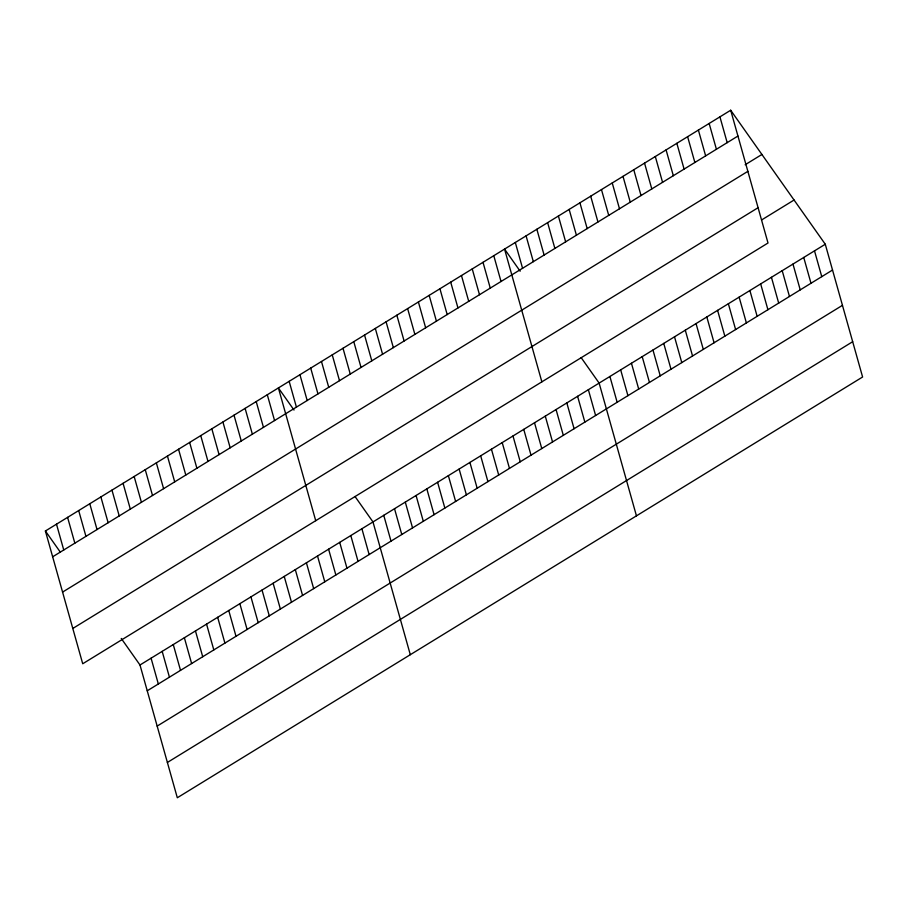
<?xml version="1.0" encoding="UTF-8"?>
<svg xmlns="http://www.w3.org/2000/svg" width="908" height="908" viewBox="0 0 908 908"><rect width="100%" height="100%" fill="white"/><g stroke="black" fill="none" stroke-linecap="round" stroke-linejoin="round"><path stroke-width="1.36" d="M730.69 110.243L768.009 243.004L82.719 663.759L45.4 530.998L730.69 110.243L825.281 244.241L862.6 377.002L177.31 797.757L139.991 664.996L121.263 638.46M52.653 556.797L737.943 136.041M745.162 164.745L761.914 154.462M62.573 592.095L747.863 171.34M72.799 628.461L758.089 207.705M761.767 219.861L794.069 200.021M139.991 664.996L825.281 244.241M147.244 690.795L832.534 270.039M157.163 726.094L842.454 305.338M167.378 762.459L852.68 341.703M520.159 271.197L504.553 249.087L541.86 381.848M581.188 357.661L599.132 383.097L636.451 515.857M294.01 410.053L278.404 387.943L315.723 520.704M355.039 496.517L372.984 521.941L410.303 654.702M45.4 530.998L60.223 551.996M814.51 250.858L821.763 276.656M803.739 257.463L810.992 283.262M792.979 264.08L800.232 289.879M782.208 270.686L789.461 296.485M771.437 277.303L778.689 303.102M719.93 116.86L727.183 142.658M760.666 283.909L767.918 309.719M709.159 123.465L716.412 149.264M749.895 290.526L757.147 316.325M698.388 130.082L705.641 155.881M739.135 297.143L746.387 322.942M687.617 136.688L694.87 162.487M728.364 303.749L735.616 329.547M676.846 143.305L684.099 169.104M717.592 310.366L724.845 336.164M666.086 149.911L673.327 175.709M706.821 316.971L714.074 342.77M655.315 156.528L662.568 182.326M696.05 323.589L703.303 349.387M644.544 163.134L651.796 188.932M685.29 330.194L692.543 355.993M633.773 169.751L641.025 195.549M674.519 336.811L681.772 362.61M623.001 176.356L630.254 202.155M663.748 343.417L671.001 369.216M612.242 182.973L619.483 208.772M652.977 350.034L660.23 375.833M601.471 189.59L608.723 215.389M642.206 356.64L649.458 382.438M590.699 196.196L597.952 221.995M631.446 363.257L638.699 389.055M579.928 202.813L587.181 228.612M620.675 369.862L627.927 395.672M569.157 209.419L576.41 235.217M609.904 376.479L617.156 402.278M558.397 216.036L565.639 241.834M547.626 222.642L554.879 248.44M588.361 389.702L595.614 415.501M536.855 229.259L544.108 255.057M577.601 396.319L584.854 422.118M526.084 235.864L533.337 261.663M566.83 402.925L574.083 428.724M515.313 242.481L522.565 268.28M556.059 409.542L563.312 435.341M545.288 416.148L552.541 441.946M493.782 255.704L501.034 281.503M534.517 422.765L541.77 448.563M483.011 262.31L490.263 288.108M523.757 429.37L531.01 455.169M472.239 268.927L479.492 294.725M512.986 435.988L520.239 461.786M461.468 275.544L468.721 301.343M502.215 442.593L509.467 468.392M450.709 282.15L457.95 307.948M491.444 449.21L498.696 475.009M439.937 288.767L447.19 314.565M480.673 455.816L487.925 481.615M429.166 295.372L436.419 321.171M469.913 462.433L477.165 488.232M418.395 301.989L425.648 327.788M459.142 469.05L466.394 494.849M407.624 308.595L414.877 334.394M448.37 475.656L455.623 501.454M396.853 315.212L404.105 341.011M437.599 482.273L444.852 508.071M386.093 321.818L393.346 347.616M426.828 488.879L434.081 514.677M375.322 328.435L382.574 354.234M416.068 495.496L423.31 521.294M364.551 335.041L371.803 360.839M405.297 502.101L412.55 527.9M353.779 341.658L361.032 367.456M394.526 508.718L401.779 534.517M343.008 348.263L350.261 374.062M383.755 515.324L391.007 541.123M332.249 354.88L339.501 380.679M321.477 361.498L328.73 387.296M361.895 528.751L369.147 554.55M310.706 368.103L317.959 393.902M350.794 535.561L358.047 561.36M299.935 374.72L307.188 400.519M339.706 542.371L346.958 568.17M289.164 381.326L296.417 407.125M328.605 549.192L335.858 574.991M317.516 556.002L324.769 581.801M267.304 394.753L274.557 420.552M306.416 562.812L313.669 588.611M256.215 401.563L263.456 427.362M295.316 569.622L302.568 595.421M245.115 408.373L252.367 434.172M284.227 576.432L291.479 602.231M234.014 415.183L241.267 440.982M273.126 583.254L280.379 609.052M222.925 422.004L230.178 447.803M262.037 590.064L269.29 615.862M211.825 428.814L219.078 454.613M250.937 596.874L258.19 622.672M200.736 435.624L207.989 461.423M239.848 603.684L247.101 629.482M189.636 442.434L196.888 468.233M228.748 610.494L236.001 636.292M178.547 449.244L185.799 475.043M217.659 617.304L224.912 643.114M167.447 456.066L174.699 481.864M206.559 624.125L213.811 649.924M156.358 462.876L163.599 488.674M195.458 630.935L202.711 656.734M145.257 469.686L152.51 495.484M184.369 637.745L191.622 663.544M134.157 476.496L141.41 502.294M173.269 644.555L180.522 670.354M123.068 483.306L130.321 509.104M162.18 651.365L169.433 677.164M111.968 490.127L119.22 515.926M151.08 658.187L158.333 683.985M100.879 496.937L108.131 522.736M89.778 503.747L97.031 529.546M78.69 510.557L85.942 536.356M67.589 517.367L74.842 543.166M56.5 524.177L63.742 549.976"/></g></svg>
